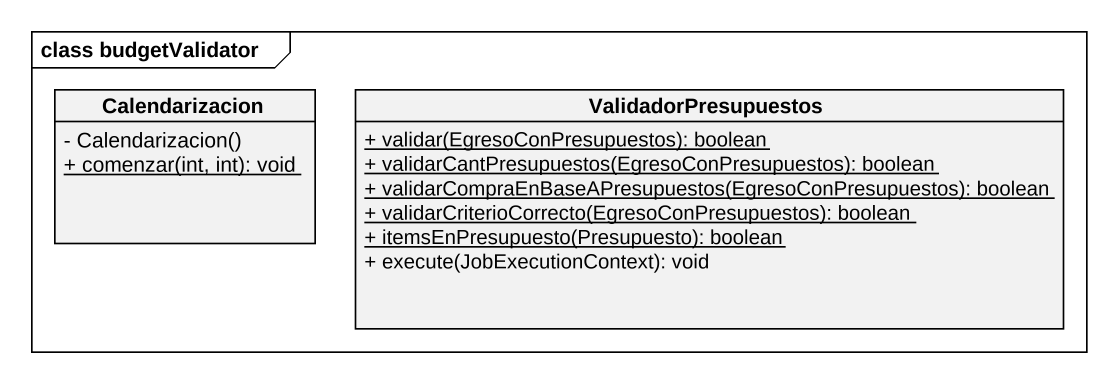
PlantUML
@startuml
mainframe class budgetValidator
hide circle
hide empty members
skinparam classAttributeIconSize 0
class Calendarizacion {
  - Calendarizacion()
  {static} + comenzar(int, int): void
}
class ValidadorPresupuestos {
  {static} + validar(EgresoConPresupuestos): boolean
  {static} + validarCantPresupuestos(EgresoConPresupuestos): boolean
  {static} + validarCompraEnBaseAPresupuestos(EgresoConPresupuestos): boolean
  {static} + validarCriterioCorrecto(EgresoConPresupuestos): boolean
  {static} + itemsEnPresupuesto(Presupuesto): boolean
  + execute(JobExecutionContext): void
}
@enduml
